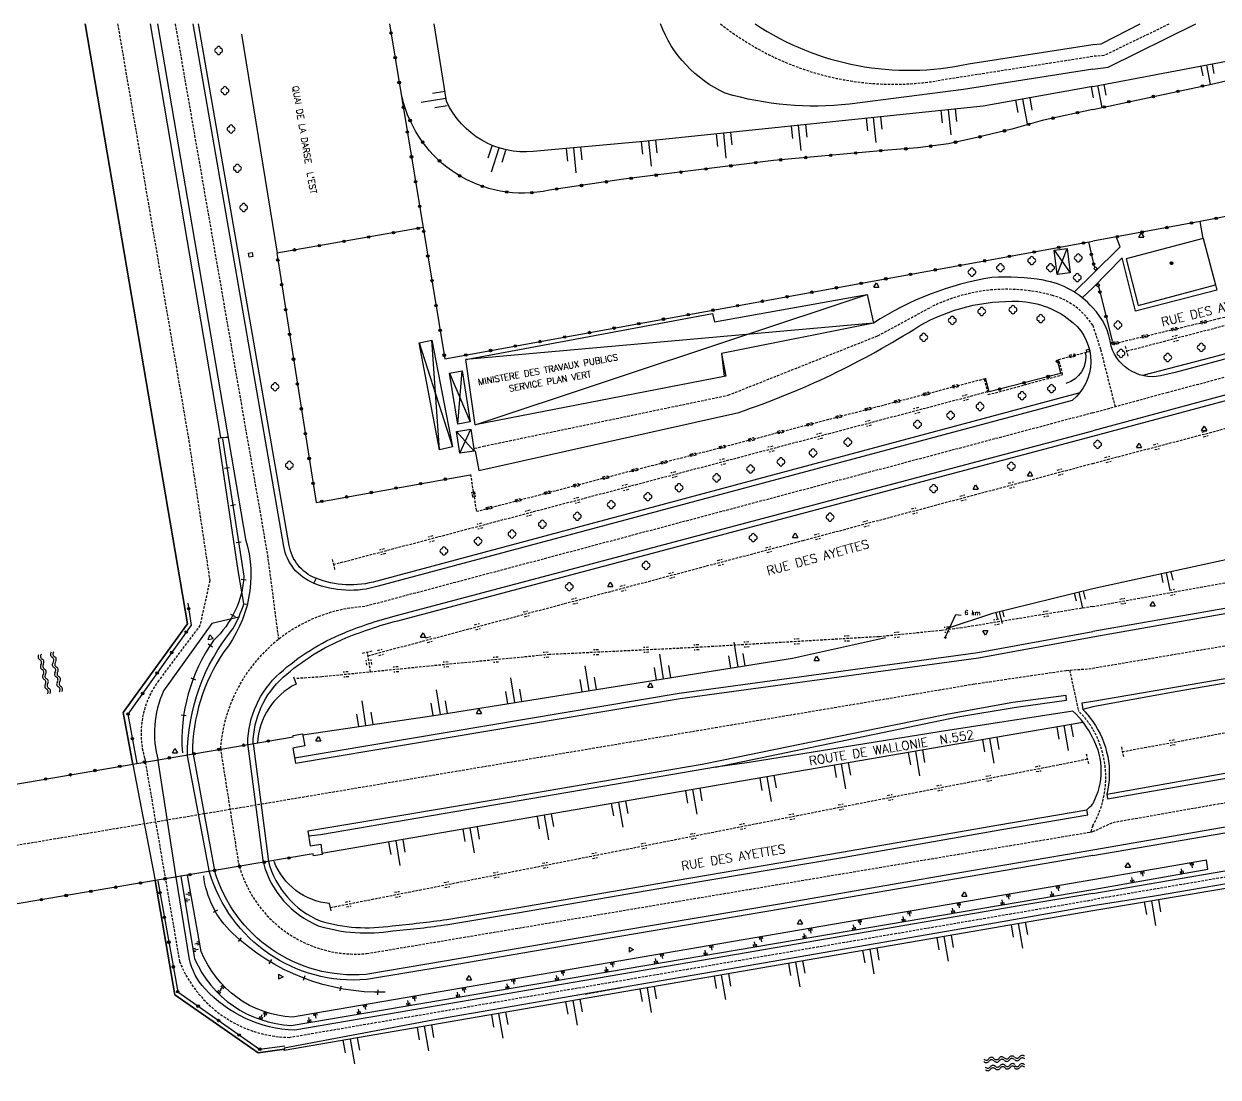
# Model space of a CAD drawing. Header units: millimetres. Extents: x 115000 to 116000, y 129000 to 130000.
# Drawn here: x 115287.2 to 115525, y 129790.4 to 130000 of the extents above; entities that cross this region are included whole.
import ezdxf
from ezdxf.enums import TextEntityAlignment as Align

# ---------------------------------------------------------------- set-up
doc = ezdxf.new("R2010")
doc.units = ezdxf.units.MM
doc.linetypes.add('DASHED', pattern=[0.75, 0.5, -0.25])
doc.layers.get('0').update_dxf_attribs({"linetype": 'CONTINUOUS'})
for name, color, linetype in [('28', 7, 'CONTINUOUS'), ('BF04', 7, 'CONTINUOUS'), ('W0001', 6, 'DASHED'), ('W0008', 7, 'CONTINUOUS'), ('W0100', 7, 'CONTINUOUS'), ('W0112', 1, 'DASHED'), ('W0211', 2, 'CONTINUOUS'), ('W0220', 5, 'DASHED'), ('W0300', 7, 'CONTINUOUS'), ('W0310', 3, 'CONTINUOUS'), ('W0322', 7, 'CONTINUOUS'), ('W0420', 7, 'CONTINUOUS'), ('W0471', 7, 'CONTINUOUS'), ('W0515', 5, 'CONTINUOUS'), ('W0851', 7, 'CONTINUOUS'), ('W0984', 7, 'CONTINUOUS'), ('W0989', 7, 'CONTINUOUS'), ('W0991', 7, 'CONTINUOUS')]:
    doc.layers.add(name, color=color, linetype=linetype)
doc.styles.get("Standard").update_dxf_attribs({"font": 'romans.shx', "width": 0.85})

# ---------------------------------------------------------------- blocks, each defined once
blk = doc.blocks.new('TP15B')
at = {"color": 0}
for p, q in [((0, 5), (0, 0)), ((-1.44, 2.5), (-1.44, 0)), ((1.44, 2.5), (1.44, 0))]:
    blk.add_line(p, q, dxfattribs=at)
blk = doc.blocks.new('TP15')
at = {"color": 0}
for p, q in [((0, 1), (0, 0)), ((-0.289, 0.5), (-0.289, 0)), ((0.289, 0.5), (0.289, 0))]:
    blk.add_line(p, q, dxfattribs=at)
blk = doc.blocks.new('TP09')
at = {"color": 2}
blk.add_line((0, -1), (0, 1), dxfattribs=at)
blk = doc.blocks.new('TP06')
at = {"layer": 'W0220', "color": 0}
for p, q in [((-0.5, 0.5), (0.5, 0.5)), ((-0.5, -0.5), (0.5, -0.5))]:
    blk.add_line(p, q, dxfattribs=at)
blk = doc.blocks.new('OH01')
at = {"layer": 'W0322', "color": 0}
for radius in [0.25, 0.15]:
    blk.add_circle((0, 0), radius, dxfattribs=at)
blk = doc.blocks.new('TP10')
at = {"layer": 'W0300', "color": 0}
for centre, start, end in [((-0.4, 0), 90, 270), ((0, 0.4), 0, 180), ((0.4, 0), 270, 90), ((0, -0.4), 180, 360)]:
    blk.add_arc(centre, 0.4, start, end, dxfattribs=at)
blk = doc.blocks.new('BI04')
at = {"layer": 'W0471', "color": 0}
for p, q in [((-1, -0.58), (0, 1.15)), ((0, 1.15), (1, -0.58)), ((-1, -0.58), (1, -0.58))]:
    blk.add_line(p, q, dxfattribs=at)
blk = doc.blocks.new('OH02')
at = {"layer": 'W0112', "color": 0}
for p, q in [((-0.5, 0.25), (0.5, 0.25)), ((-0.5, -0.25), (-0.5, 0.25)), ((0.5, 0.25), (0.5, -0.25)), ((0.5, -0.25), (-0.5, -0.25))]:
    blk.add_line(p, q, dxfattribs=at)
blk = doc.blocks.new('BB03')
at = {"layer": 'BF04', "color": 0}
for p, q in [((-0.5, -0.5), (-0.5, 0.5)), ((-0.5, 0.5), (0.5, 0.5)), ((0.5, 0.5), (0.5, -0.5)), ((0.5, -0.5), (-0.5, -0.5))]:
    blk.add_line(p, q, dxfattribs=at)
blk = doc.blocks.new('BB01')
at = {"layer": 'W0991', "color": 0}
for p, q in [((-0.5, 0.04), (-0.04, 0.5)), ((-0.48, -0.13), (0.13, 0.48)), ((-0.43, -0.25), (0.25, 0.43)), ((-0.36, -0.35), (0.35, 0.36)), ((-0.26, -0.43), (0.43, 0.26)), ((-0.13, -0.48), (0.48, 0.13)), ((0.03, -0.5), (0.5, -0.03)), ((0.31, -0.39), (0.39, -0.31))]:
    blk.add_line(p, q, dxfattribs=at)
blk.add_circle((0, 0), 0.5, dxfattribs=at)
blk = doc.blocks.new('BI01')
at = {"layer": 'W0420', "color": 0}
for p, q in [((-0.75, 0.75), (0.75, 0.75)), ((-0.75, -0.75), (-0.75, 0.75)), ((0.75, 0.75), (0.75, -0.75)), ((0.75, -0.75), (-0.75, -0.75))]:
    blk.add_line(p, q, dxfattribs=at)
blk = doc.blocks.new('TP12')
at = {"layer": 'W0515', "color": 0}
for centre, start, end in [((-0.5, 0.625), 216.8699, 323.1301), ((0.5, -0.125), 36.8699, 143.1301), ((0.5, -0.625), 36.8699, 143.1301), ((-0.5, 0.125), 216.8699, 323.1301)]:
    blk.add_arc(centre, 0.625, start, end, dxfattribs=at)
blk = doc.blocks.new('BI07')
at = {"layer": 'W0851', "color": 0}
blk.add_circle((0, 0), 0.25, dxfattribs=at)
blk = doc.blocks.new('OH03')
at = {"layer": '28', "color": 0}
blk.add_line((0, -0.5), (0, 0.5), dxfattribs=at)

msp = doc.modelspace()

# ---------------------------------------------------------------- linework, layer by layer
at = {"layer": 'W0001'}
for points in [[(115305.84, 130000), (115320.01, 129917.05), (115324.19, 129889.19), (115322.23, 129880.3), (115314.01, 129869.32, 0.236959), (115311.22, 129853.82), (115318.16, 129813.42, 0.302566), (115339.97, 129798.31), (115500, 129825.7)], [(115500, 129993.5), (115468.95, 129988.65, -0.209299), (115425.9, 130000)], [(115500, 129922.6), (115514.83, 129926.65), (115577.26, 129943.42), (115594.73, 129947.97, -0.007146), (115609.38, 129951.57, -0.007146)], [(115376.97, 129915.54), (115378.69, 129915.96), (115427.42, 129926.11), (115457.22, 129937.94), (115467.88, 129943.69, -0.184099), (115491.99, 129945.96, -0.185248), (115500, 129940.04, -0.185248)], [(116000, 129929.12), (115948.87, 129918.9), (115925.99, 129914.64), (115914, 129912.04), (115839.63, 129897.2), (115707.69, 129875.51, -0.090124), (115653.98, 129876.42), (115605.22, 129881.63, 0.042951), (115569.1, 129883.1), (115561.33, 129882.4), (115548.46, 129879.9), (115500, 129871.73)], [(115500, 129922.6), (115355.03, 129884.04, 0.374449), (115326.3, 129855.86), (115329.89, 129833.01, 0.368417), (115355.42, 129814.98), (115499.58, 129839.18), (115500, 129839.25)], [(115495.39, 129871.39), (115497.16, 129863.26, -0.065666), (115500, 129859.71, -0.065666)], [(115500, 129859.71, -0.270108), (115500, 129840.43, -1.632597)]]:
    msp.add_lwpolyline(points, format="xyb", dxfattribs=at)
for points in [[(115317.3, 130000), (115335.68, 129894.27), (115337.86, 129877.51)], [(115515.17, 129999.95), (115502.26, 129993.7), (115500.12, 129993.54)], [(115500, 129940.04), (115501.57, 129935.2), (115504.45, 129923.81)], [(116000, 129910.95), (115954.3, 129903.13), (115891.81, 129892.34), (115873.66, 129889.1), (115790.04, 129874.95), (115711.08, 129861.16), (115632.01, 129848.03), (115550.98, 129834.4), (115500, 129825.7)], [(115500, 129839.25), (115504.04, 129841.1), (115553.96, 129849.87), (115565.78, 129850.47), (115653.53, 129865.12), (115707.69, 129875.51)], [(115014.91, 129790.4), (115016.26, 129790.56), (115031.53, 129793.26), (115041.94, 129793.67), (115093.95, 129802.46), (115111.25, 129806.98), (115171.88, 129817.18), (115249.37, 129830.45), (115342.67, 129846.14), (115424.87, 129859.97), (115476.44, 129868.65), (115494.73, 129871.34), (115500, 129871.73)], [(115500, 129840.43), (115499.58, 129839.18)]]:
    msp.add_lwpolyline(points, dxfattribs=at)
at = {"layer": 'W0008'}
for points in [[(115308.89, 129852.63), (115306.95, 129862.98), (115319.73, 129880.64), (115299.36, 130000)], [(115312.31, 130000), (115326.34, 129917.71)], [(115500, 129990.98), (115503.05, 129991.37), (115520.56, 130000)], [(115500, 129995.87), (115501.66, 129996.06), (115509.44, 130000)], [(115510, 129930.08), (115523.79, 129933.69), (115561.99, 129943.99), (115578.91, 129948.54)], [(115327.83, 129917.77), (115325.85, 129917.5), (115329.78, 129891.2), (115330.87, 129884.63)], [(115326.34, 129917.71), (115327.83, 129917.77)], [(115344.93, 129888.69), (115345.38, 129889.63)], [(115341.08, 129853.94), (115417.66, 129866.82), (115477.1, 129874.89), (115500, 129879.09)], [(115341.25, 129852.89), (115417.83, 129865.76), (115477.27, 129873.83), (115500, 129878)], [(115741.28, 129875.43), (115712.34, 129870.73), (115690.92, 129867.56), (115623.17, 129856.59), (115553.89, 129844.92), (115500, 129835.57)], [(115500, 129834.51), (115559.19, 129844.66), (115588.36, 129849.63), (115632.48, 129857.03), (115701.41, 129867.99), (115742.22, 129874.37)], [(115500, 129826.92), (115541.76, 129834.08), (115583.87, 129841.03), (115615.28, 129846.44), (115690.81, 129859.03), (115748.45, 129868.71)], [(115750.28, 129866.72), (115726.98, 129862.6), (115656.04, 129850.71), (115582.76, 129838.46), (115512.29, 129826.44), (115500, 129824.49)], [(115500, 129864.12), (115498.06, 129863.58)], [(115340.78, 129858.12), (115340.8, 129858.39), (115342.68, 129858.69), (115343.08, 129856.3), (115340.74, 129855.89), (115341.25, 129852.89)], [(115320.89, 129854.65), (115325.15, 129831.51)], [(115334.85, 129833.04), (115331.75, 129856.77)], [(115332.82, 129856.76), (115335.85, 129833.31)], [(115308.89, 129852.63), (115313.28, 129829.51)], [(115317.52, 129830.22), (115313.91, 129853.38)], [(115324.15, 129831.21), (115319.72, 129854.37)], [(115424.86, 129852.06), (115402.87, 129848.28), (115346.26, 129838.62), (115343.85, 129838.34)], [(115499.01, 129842.59), (115498.8, 129843.61)], [(115313.28, 129829.51), (115317.24, 129806.79), (115333.82, 129795.22), (115339.05, 129795.98)], [(115500, 129824.49), (115480.87, 129821.08), (115424.1, 129811.28), (115368.59, 129801.75), (115339.03, 129796.19), (115339.05, 129795.98)]]:
    msp.add_lwpolyline(points, dxfattribs=at)
for points in [[(115313.75, 130000), (115331.32, 129897.43, -0.247021), (115327, 129875.05, 0.14978), (115320.73, 129854.72, 2.534563)], [(115495.92, 129925.07), (115357.74, 129888.1, -0.170451), (115344.87, 129888.68, -0.259326), (115338.93, 129896.02), (115320.85, 130000)], [(115497.4, 129926.57), (115357.44, 129889.13, -0.170683), (115345.27, 129889.68, -0.259309), (115339.99, 129896.2), (115321.94, 130000)], [(115500, 129990.98), (115474.24, 129986.93), (115451.56, 129984.01, -0.097442), (115426.83, 129986.19, -0.19678), (115413.92, 130000)], [(115432.77, 130000, 0.202097), (115475.27, 129992.04), (115500, 129995.87)], [(115568.39, 130000), (115568.56, 129999.2), (115570.69, 129999.13, -0.367793), (115578.63, 129991.91), (115581.18, 129976.47), (115584.01, 129960.41, -0.283109), (115576.15, 129946.63), (115551.97, 129940.19), (115516.41, 129930.6), (115514.36, 129930.15, -0.412239), (115503.66, 129935.89, 0.1655), (115500, 129943.51, 2.382573)], [(115500, 129943.51, 0.170777), (115490.2, 129948.97, 0.058507), (115479.92, 129949.52, 0.106216), (115456.36, 129940.43), (115426.1, 129934.42), (115426.92, 129929.88), (115377, 129920.22)], [(115609.91, 129945.19, 0.042164), (115585.82, 129942.04), (115581.04, 129940.81), (115532.45, 129927.76), (115500, 129919.04)], [(115377, 129915.04), (115377.73, 129911.14), (115429.5, 129922.68, 0.060784), (115465.4, 129939.87, -0.138755), (115485.2, 129944.79, -0.172029), (115496.12, 129940.52, -0.464705), (115495.92, 129925.07, 0.07633)], [(115500, 129917.93), (115550, 129931.36), (115575.39, 129938.34), (115585.74, 129941.04, -0.031955), (115610.01, 129944.03, -0.031955)], [(115331.75, 129856.77, -0.210327), (115338.12, 129870.79, -0.085262), (115350.87, 129878.78, -0.036936), (115362.1, 129882.44), (115500, 129919.04)], [(115332.82, 129856.76, -0.210327), (115338.83, 129869.99, -0.085262), (115351.27, 129877.79, -0.036966), (115362.37, 129881.41), (115500, 129917.93)], [(115731.02, 129885.2), (115704.55, 129881.68), (115696.78, 129880.97), (115687.13, 129880.74), (115677.6, 129880.74), (115659.14, 129881.94), (115602.91, 129887.94), (115592.57, 129888.78, 0.061183), (115544.21, 129886.78), (115500, 129879.09)], [(115500, 129878), (115536.47, 129884.46), (115549.18, 129886.34), (115560.82, 129887.55, -0.052975), (115621.29, 129884.85, 0.002597), (115659.27, 129880.96, 0.021593), (115688.69, 129879.66, 0.037597), (115709.15, 129881.19), (115721.86, 129882.84), (115731.98, 129884.25)], [(115319.72, 129854.37, -0.173137), (115328.78, 129879.58, 0.056211), (115330.95, 129884.59), (115331.66, 129884.52)], [(115329.95, 129881.95), (115324.6, 129880.7), (115314.99, 129867.26, 0.175807), (115313.91, 129853.38, 2.801265)], [(115500, 129861.15, -0.217047), (115502.82, 129846.69), (115502.93, 129845.75), (115545.29, 129853.15), (115552.93, 129854.59, 0.983889), (115549.63, 129873.75), (115540.69, 129872.11), (115500, 129865.17)], [(115502.82, 129846.69), (115548.71, 129854.84), (115553.13, 129855.68, 0.847753), (115550.66, 129872.95), (115516.42, 129867.08), (115500, 129864.12)], [(115500, 129857.88, 0.095526), (115496.05, 129863.26), (115469.39, 129859.09), (115431.6, 129853.01), (115424.86, 129852.06), (115458.13, 129858.96), (115473.12, 129862.13), (115484.75, 129864.04), (115494.77, 129865.44), (115494.7, 129866.32), (115484.09, 129864.92), (115471.28, 129862.64), (115460.16, 129860.36), (115426.15, 129853.43), (115422.25, 129852.62), (115409.75, 129850.51), (115384.23, 129846.08), (115360.06, 129842.07), (115343.69, 129839.32), (115344.15, 129836.44), (115346.27, 129836.75), (115346.58, 129834.68), (115344.85, 129834.41), (115344.76, 129834.81), (115344.75, 129834.81)], [(115500, 129865.17), (115497.83, 129864.81), (115498.06, 129863.58, -0.038606), (115500, 129861.15, -0.038606)], [(115500, 129857.88, -0.250717), (115500, 129844.79, 1.993129)], [(115335.85, 129833.31, 0.231909), (115346.16, 129821.5, 0.114689), (115360.52, 129820.53, 0.0139), (115371.42, 129821.79), (115385.3, 129824.12), (115417.28, 129829.6), (115449.98, 129835.14), (115481.33, 129840.64), (115498.8, 129843.61, 0.054123), (115500, 129844.79, 0.054123)], [(115334.85, 129833.04, 0.232652), (115345.8, 129820.53, 0.114795), (115360.65, 129819.5, 0.013867), (115371.58, 129820.77), (115385.47, 129823.09), (115417.45, 129828.58), (115450.16, 129834.12), (115481.51, 129839.61), (115499.01, 129842.59)], [(115500, 129834.51), (115470.57, 129829.48), (115438.2, 129823.88), (115405.84, 129818.39), (115371.47, 129812.51), (115355.37, 129809.82, -0.356984), (115324.15, 129831.21)], [(115500, 129835.57), (115470.39, 129830.5), (115438.03, 129824.91), (115405.66, 129819.42), (115371.3, 129813.53), (115355.24, 129810.85, -0.35658), (115325.15, 129831.51)], [(115500, 129826.92), (115486.48, 129824.69), (115430.97, 129815.15), (115367.17, 129804.19), (115341.09, 129799.74, -0.200402), (115323.18, 129808.03, -0.130788), (115320.17, 129813.8), (115317.52, 129830.22)]]:
    msp.add_lwpolyline(points, format="xyb", dxfattribs=at)
at = {"layer": 'W0100'}
for points in [[(115522.01, 129957.27), (115506.63, 129953.22)], [(115522.01, 129957.27), (115524.43, 129948.07)], [(115492.3, 129954.99), (115494.92, 129955.28), (115495.49, 129950.47), (115492.89, 129950.16), (115492.3, 129954.99), (115495.49, 129950.47)], [(115492.89, 129950.16), (115494.92, 129955.28)], [(115506.63, 129953.22), (115509.06, 129943.98)], [(115509.06, 129943.98), (115524.43, 129948.07)], [(115377, 129920.22), (115375.19, 129933.22), (115424.32, 129942.38), (115424.71, 129940.68), (115455.11, 129946.17), (115456.36, 129940.43), (115426.1, 129934.42), (115426.6, 129929.81), (115377, 129920.22), (115455.11, 129946.17)], [(115456.36, 129940.43), (115375.19, 129933.22)], [(115365.89, 129936.55), (115368.41, 129937.03), (115372.49, 129915.81), (115369.91, 129915.21), (115365.89, 129936.55), (115372.49, 129915.81)], [(115369.91, 129915.21), (115368.41, 129937.03)], [(115371.95, 129930.48), (115374.44, 129930.95), (115376.01, 129920.78), (115373.55, 129920.37), (115371.95, 129930.48), (115376.01, 129920.78)], [(115373.55, 129920.37), (115374.44, 129930.95)], [(115373.31, 129918.88), (115376.18, 129919.32), (115376.83, 129914.97), (115373.99, 129914.56), (115373.31, 129918.88), (115376.83, 129914.97)], [(115373.99, 129914.56), (115376.18, 129919.32)]]:
    msp.add_lwpolyline(points, dxfattribs=at)
for points in [[(115340.85, 129870.05), (115341.38, 129868.63, 0.268801), (115333.67, 129856.85, 1.918876)], [(115348.35, 129823.47), (115348.05, 129824.94, -0.285847), (115337, 129833.34, -2.100663)]]:
    msp.add_lwpolyline(points, format="xyb", dxfattribs=at)
at = {"layer": 'W0112'}
for points in [[(115504.31, 129936.4), (115525.08, 129941.36), (115542.56, 129945.7), (115545.37, 129946.37)], [(115478.39, 129929.31), (115479.19, 129926.22), (115494.01, 129930.2), (115493.25, 129933.2)], [(115493.22, 129933.23), (115498.76, 129934.68)], [(115376.08, 129910.35), (115377.27, 129903), (115478.48, 129929.41)], [(115398.94, 129806.94), (115406.09, 129808.21)]]:
    msp.add_lwpolyline(points, dxfattribs=at)
at = {"layer": 'W0211'}
for points in [[(115500, 129987.53), (115478.21, 129983.65), (115410.58, 129976.58), (115388.61, 129974.58, -0.317826), (115371.31, 129984.59), (115368.86, 130000)], [(115500, 129987.53), (115530.51, 129993.28), (115563.46, 129999.55, -0.206074), (115568.51, 129998.43, -0.810147)], [(115500, 129829.66), (115340.64, 129802.36, -0.294756), (115322.48, 129815.43), (115319.75, 129830.59), (115318.4, 129830.36), (115321.17, 129813.96, 0.286391), (115340.42, 129800.69), (115500, 129827.75)]]:
    msp.add_lwpolyline(points, format="xyb", dxfattribs=at)
for points in [[(115718.57, 129894.13), (115661.69, 129895.55), (115596.39, 129899.42), (115578.89, 129900.29), (115576.31, 129900.4), (115567.97, 129899.94), (115535.79, 129895.35), (115532.86, 129894.72), (115500, 129887.57)], [(115500, 129887.57), (115480.05, 129882.66), (115470.8, 129879.64)], [(115342.68, 129858.51), (115368.77, 129862.36), (115440.25, 129873.75), (115458.71, 129877.87)], [(115498.03, 129860.99), (115419.67, 129847.51), (115366.54, 129838.32), (115346.49, 129834.9)], [(115500, 129827.75), (115522.89, 129831.78), (115522.68, 129833.56), (115500, 129829.66)]]:
    msp.add_lwpolyline(points, dxfattribs=at)
at = {"layer": 'W0220'}
for points in [[(115570.42, 129951.44), (115506.78, 129934.85)], [(115500, 129912.54), (115539.7, 129922.97), (115549.94, 129919), (115562.48, 129923.17), (115572.31, 129926.31), (115576.01, 129932.92)], [(115479.01, 129926.75), (115348.93, 129892.39)], [(115355.68, 129874.27), (115442.35, 129897.22), (115500, 129912.54)], [(115500, 129884.06), (115533.02, 129889.98), (115541.48, 129891.33), (115548.59, 129892.27), (115556.01, 129893.32), (115564.37, 129893.73), (115571.76, 129894.26), (115575.31, 129894.37)], [(115500, 129884.06), (115474, 129879.82), (115469.91, 129879.29), (115457.47, 129878.04), (115421.37, 129875.91), (115391.85, 129874.49), (115367.84, 129872.18), (115346.5, 129870.05), (115341.34, 129869.7)], [(115356.22, 129871.02), (115355.57, 129874.94)], [(115553.53, 129863.87), (115505.98, 129855.12)], [(115348.25, 129824.16), (115452.93, 129844.77), (115493.34, 129852.59), (115498.96, 129853.72)]]:
    msp.add_lwpolyline(points, dxfattribs=at)
at = {"layer": 'W0310'}
msp.add_lwpolyline([(115337.68, 129954.35), (115330.6, 129997.94)], dxfattribs=at)
msp.add_lwpolyline([(115498.57, 129934.6, -0.379631), (115494.67, 129928.43, -1.763242)], format="xyb", dxfattribs=at)
at = {"layer": 'W0322'}
for points in [[(115359.98, 130000), (115370.99, 129933.35), (115500, 129956.74)], [(115574.4, 129973.7), (115574.53, 129969.81), (115544.35, 129965.12), (115521.42, 129960.7), (115500, 129956.74)], [(115366.68, 129959.48), (115337.51, 129954.4), (115345.36, 129904.78), (115376.03, 129910.28)], [(115499.13, 129956.61), (115500, 129952.87)], [(115500, 129952.87), (115500.36, 129951.49)], [(115501.16, 129947.73), (115503.84, 129936.93)], [(115492.89, 129933.15), (115493.57, 129930.45), (115479.36, 129926.77), (115478.68, 129929.52)], [(115319.81, 129884.75), (115320.48, 129880.35), (115307.86, 129862.6), (115309.68, 129852.86)], [(115247.71, 129842.27), (115340.78, 129858.13)], [(115344.76, 129834.81), (115251.21, 129819.07)], [(115313.84, 129829.48), (115317.82, 129807.35), (115334.06, 129795.96), (115339.11, 129796.61)]]:
    msp.add_lwpolyline(points, dxfattribs=at)
for points in [[(115500, 129982.98), (115523.67, 129988.02), (115568.51, 129998.43, -0.46301), (115578.82, 129987.46, -0.64283)], [(115500, 129982.98), (115489.9, 129980.76), (115483.87, 129979.06), (115476.92, 129977.36), (115471.25, 129976.16), (115465.16, 129975.31), (115459.2, 129974.89), (115436.45, 129972.81), (115406.57, 129969.08), (115391.82, 129966.92, -0.413003), (115362.48, 129985.5)], [(115326.73, 129917.45), (115330.99, 129890.1, -0.191333), (115324.95, 129877.32, 0.174025), (115318.72, 129854.94, 3.067329)], [(115359.13, 129807.28, -0.197518), (115328.7, 129819.05, -0.175632), (115322.97, 129830.49, 2.831687)]]:
    msp.add_lwpolyline(points, format="xyb", dxfattribs=at)
at = {"layer": 'W0515'}
for points in [[(115299.36, 130000), (115319.73, 129880.64), (115306.95, 129862.98), (115308.89, 129852.63)], [(115751.68, 129865.74), (115708.18, 129858.39), (115575.06, 129836.1), (115500, 129823.52)], [(115339.05, 129795.98), (115333.82, 129795.22), (115317.24, 129806.79), (115313.28, 129829.51)], [(115500, 129823.52), (115339.03, 129795.69), (115339.05, 129795.98)]]:
    msp.add_lwpolyline(points, dxfattribs=at)
at = {"layer": 'W0851'}
msp.add_lwpolyline([(115470.63, 129877.87), (115472.76, 129882.48), (115473.83, 129882.31)], dxfattribs=at)
at = {"layer": 'W0989'}
for points in [[(115522.01, 129957.27), (115521.42, 129960.7)], [(115500, 129950.24), (115505.44, 129955.64), (115504.76, 129957.47)], [(115524.43, 129948.07), (115524.68, 129947.01), (115508.49, 129942.82), (115505.83, 129953.44), (115500, 129947.45)], [(115496.31, 129946.64), (115500, 129950.24)], [(115497.9, 129945.51), (115500, 129947.45)]]:
    msp.add_lwpolyline(points, dxfattribs=at)

# ---------------------------------------------------------------- block references
at = {"layer": 'W0112', "xscale": 0.5, "yscale": 0.5, "zscale": 0.5}
for p, rotation in [((115500.56, 129951.33), 313.758211318055), ((115501.04, 129948.01), 41.95612897110261), ((115503.98, 129936.5), 284.0508705474874), ((115499.04, 129934.95), 282.7734093461779)]:
    msp.add_blockref('BB03', p, dxfattribs=dict(at, rotation=rotation))
at = {"layer": 'W0112'}
for name, p, rotation in [('OH02', (115522.07, 129940.64), 13.43177084423157), ('OH02', (115510.4, 129937.85), 13.43177084423157), ('OH02', (115516.23, 129939.25), 13.43177084423157), ('OH02', (115504.56, 129936.46), 13.43177084423157), ('TP09', (115506.79, 129934.86), 14.79592134054626), ('OH02', (115495.92, 129933.94), 14.61429575247681), ('OH02', (115466.87, 129926.38), 14.62570501209082), ('OH02', (115472.67, 129927.9), 14.62570501209082), ('OH02', (115455.26, 129923.35), 14.62570501209082), ('OH02', (115461.06, 129924.87), 14.62570501209082), ('OH02', (115449.45, 129921.84), 14.62570501209082), ('OH02', (115437.84, 129918.81), 14.62570501209082), ('OH02', (115443.65, 129920.32), 14.62570501209082), ('OH02', (115432.04, 129917.29), 14.62570501209082), ('OH02', (115420.42, 129914.26), 14.62570501209082), ('OH02', (115426.23, 129915.78), 14.62570501209082), ('OH02', (115414.62, 129912.75), 14.62570501209082), ('OH02', (115403.01, 129909.72), 14.62570501209082), ('OH02', (115408.81, 129911.23), 14.62570501209082), ('OH02', (115391.4, 129906.69), 14.62570501209082), ('OH02', (115397.2, 129908.2), 14.62570501209082), ('OH02', (115376.72, 129906.36), 279.2227157148768), ('OH02', (115385.59, 129905.17), 14.62570501209082), ('OH02', (115379.79, 129903.66), 14.62570501209082), ('TP09', (115348.87, 129892.42), 14.28785280777048), ('TP09', (115355.55, 129875.01), 281.9357491323653), ('TP09', (115498.98, 129853.72), 13.47884908644155), ('TP09', (115505.98, 129855.12), 10.42660386698272)]:
    msp.add_blockref(name, p, dxfattribs=dict(at, rotation=rotation))
at = {"layer": 'W0211'}
for name, p, xscale, yscale, zscale, rotation in [('TP15', (115522.73, 129991.81), 3.909118362251738, 3.909118362251738, 3.909118362251738, 190.6819126710547), ('TP15', (115501.03, 129987.72), 4.420445443729644, 4.420445443729644, 4.420445443729644, 190.6819126710619), ('TP15B', (115514.66, 129890.76), 0.7, 0.7, 0.7, 192.2858777776812), ('TP15', (115497.28, 129886.9), 3.244944522726124, 3.244944522726124, 3.244944522726124, 193.8176913821463), ('TP15', (115481.44, 129883), 2.364253646725407, 2.364253646725407, 2.364253646725407, 193.8176913821655)]:
    msp.add_blockref(name, p, dxfattribs=dict(at, xscale=xscale, yscale=yscale, zscale=zscale, rotation=rotation))
for name, p, rotation in [('TP15B', (115371.21, 129985.19), 99.02131527835985), ('TP15B', (115471.27, 129982.92), 185.9666733558646), ('TP15B', (115486.11, 129985.05), 190.0965283849203), ('TP15B', (115456.36, 129981.36), 185.9666733558646), ('TP15B', (115426.52, 129978.24), 185.9666733558646), ('TP15B', (115441.44, 129979.8), 185.9666733558646), ('TP15B', (115411.6, 129976.68), 185.9666733558646), ('TP15B', (115381.78, 129975.32), 162.3296607577879), ('TP15B', (115396.66, 129975.31), 185.2010471627435), ('TP15B', (115429.3, 129872.01), 9.057464188015818), ('TP15B', (115414.49, 129869.65), 9.057464188015818), ('TP15B', (115399.68, 129867.28), 9.057464188015818), ('TP15B', (115384.86, 129864.92), 9.057464188015818), ('TP15B', (115370.05, 129862.56), 9.057464188015818), ('TP15B', (115355.21, 129860.36), 8.392685519372206), ('TP15B', (115494.31, 129860.35), 189.7628542387604), ('TP15B', (115479.53, 129857.81), 189.7628542387604), ('TP15B', (115464.75, 129855.26), 189.7628542387604), ('TP15B', (115449.97, 129852.72), 189.7628542387604), ('TP15B', (115435.18, 129850.18), 189.7628542387604), ('TP15B', (115420.4, 129847.63), 189.7628542387604), ('TP15B', (115405.62, 129845.08), 189.8088487673337), ('TP15B', (115390.84, 129842.52), 189.8088487673337), ('TP15B', (115376.06, 129839.97), 189.8088487673337), ('TP15B', (115361.28, 129837.42), 189.6765233809192), ('TP15', (115509.86, 129831.35), 189.7580559636141), ('TP15', (115517.76, 129830.88), 10.00561121048651), ('TP15', (115519.71, 129833.05), 189.7580559636141), ('TP15', (115493.05, 129828.47), 189.7214609408661), ('TP15', (115507.91, 129829.14), 10.00561121048651), ('TP15', (115320.4, 129826.96), 100.1953537645149), ('TP15', (115483.19, 129826.78), 189.7214609408661), ('TP15', (115491.92, 129826.38), 9.623127744659655), ('TP15', (115319.22, 129825.49), 279.5680229473354), ('TP15', (115472.21, 129823.03), 9.623127744659655), ('TP15', (115473.33, 129825.09), 189.7214609408661), ('TP15', (115482.06, 129824.7), 9.623127744659655), ('TP15', (115453.62, 129821.71), 189.7214609408661), ('TP15', (115462.35, 129821.36), 9.623127744659655), ('TP15', (115463.48, 129823.4), 189.7214609408661), ('TP15', (115442.63, 129818.02), 9.623127744659655), ('TP15', (115443.76, 129820.02), 189.7214609408661), ('TP15', (115452.49, 129819.69), 9.623127744659655), ('TP15', (115322.17, 129817.12), 100.1953537645149), ('TP15', (115424.05, 129816.65), 189.7214609408661), ('TP15', (115432.77, 129816.35), 9.623127744659655), ('TP15', (115433.91, 129818.34), 189.7214609408661), ('TP15', (115320.89, 129815.63), 279.5680229473354), ('TP15', (115414.2, 129814.96), 189.7214609408661), ('TP15', (115422.91, 129814.67), 9.623127744659655), ('TP15', (115403.19, 129811.33), 9.623127744659655), ('TP15', (115404.34, 129813.27), 189.7214609408661), ('TP15', (115413.05, 129813), 9.623127744659655), ('TP15', (115384.63, 129809.89), 189.7214609408661), ('TP15', (115393.33, 129809.66), 9.623127744659655), ('TP15', (115394.48, 129811.58), 189.7214609408661), ('TP15', (115325.81, 129807.13), 315.0173463363726), ('TP15', (115326.94, 129808.52), 134.4102299954747), ('TP15', (115373.61, 129806.32), 9.623127744659655), ('TP15', (115374.77, 129808.2), 189.7214609408661), ('TP15', (115383.47, 129807.99), 9.623127744659655), ('TP15', (115355.06, 129804.83), 189.7214609408661), ('TP15', (115363.75, 129804.64), 9.623127744659655), ('TP15', (115364.91, 129806.52), 189.7214609408661), ('TP15', (115334.22, 129801.87), 340.9574039893702), ('TP15', (115335.37, 129803.32), 162.187057800488), ('TP15', (115344.03, 129801.3), 9.623127744659655), ('TP15', (115345.2, 129803.14), 189.7214609408661), ('TP15', (115353.89, 129802.97), 9.623127744659655)]:
    msp.add_blockref(name, p, dxfattribs=dict(at, rotation=rotation))
at = {"layer": 'W0220'}
for p, rotation in [((115516.45, 129937.37), 194.6114391643953), ((115474.62, 129925.59), 194.7991274586188), ((115464.95, 129923.04), 194.7991274586188), ((115455.28, 129920.48), 194.7991274586188), ((115522.37, 129918.42), 14.70786582908784), ((115445.62, 129917.93), 194.7991274586188), ((115512.7, 129915.88), 14.70786582908784), ((115435.95, 129915.38), 194.7991274586188), ((115426.28, 129912.82), 194.7991274586188), ((115503.03, 129913.34), 14.70786582908784), ((115416.61, 129910.27), 194.7991274586188), ((115493.5, 129910.82), 14.88176599048384), ((115406.94, 129907.71), 194.7991274586188), ((115483.84, 129908.25), 14.88176599048384), ((115397.28, 129905.16), 194.7991274586188), ((115474.17, 129905.68), 14.88176599048384), ((115387.61, 129902.6), 194.7991274586188), ((115464.51, 129903.11), 14.88176599048384), ((115377.94, 129900.05), 194.7991274586188), ((115454.85, 129900.54), 14.88176599048384), ((115368.27, 129897.49), 194.7991274586188), ((115445.18, 129897.98), 14.88176599048384), ((115358.6, 129894.94), 194.7991274586188), ((115435.52, 129895.41), 14.832424047532), ((115425.85, 129892.85), 14.832424047532), ((115416.18, 129890.29), 14.832424047532), ((115406.51, 129887.73), 14.832424047532), ((115396.85, 129885.17), 14.832424047532), ((115506.01, 129885.14), 10.15207084820192), ((115515.86, 129886.9), 10.15207084820192), ((115387.18, 129882.61), 14.832424047532), ((115480.83, 129880.93), 189.2751564700963), ((115490.7, 129882.55), 189.2751564700963), ((115377.51, 129880.05), 14.832424047532), ((115461, 129878.4), 185.7032717005965), ((115470.95, 129879.42), 187.4219249815116), ((115367.85, 129877.49), 14.832424047532), ((115421.08, 129875.9), 182.7555550768621), ((115431.06, 129876.48), 183.3786526674337), ((115441.05, 129877.07), 183.3786526674337), ((115451.03, 129877.66), 183.3786526674337), ((115358.18, 129874.93), 14.832424047532), ((115381.16, 129873.46), 185.4933593921996), ((115391.12, 129874.42), 185.4933593921996), ((115401.1, 129874.94), 182.7555550768621), ((115411.09, 129875.42), 182.7555550768621), ((115355.9, 129872.93), 99.42289981178251), ((115361.26, 129871.52), 185.7032767515152), ((115371.21, 129872.51), 185.4933593921996), ((115351.31, 129870.53), 185.7032767515152), ((115515.81, 129856.93), 190.4266038668802), ((115489.15, 129851.78), 10.94889020794809), ((115479.33, 129849.88), 10.94889020794809), ((115469.52, 129847.98), 10.94889020794809), ((115459.7, 129846.08), 10.94889020794809), ((115440.07, 129842.24), 11.14135626781026), ((115449.88, 129844.17), 11.14135626781026), ((115430.26, 129840.31), 11.14135626781026), ((115420.45, 129838.37), 11.14135626781026), ((115410.64, 129836.44), 11.14135626781026), ((115400.82, 129834.51), 11.14135626781026), ((115381.2, 129830.65), 11.14135626781026), ((115391.01, 129832.58), 11.14135626781026), ((115371.39, 129828.71), 11.14135626781026), ((115361.58, 129826.78), 11.14135626781026), ((115351.77, 129824.85), 11.14135626781026)]:
    msp.add_blockref('TP06', p, dxfattribs=dict(at, rotation=rotation))
at = {"layer": 'W0300'}
for p in [(115325.94, 129994.71), (115327.19, 129986.72), (115328.43, 129979.08), (115329.68, 129971.27), (115330.92, 129963.46), (115481.63, 129951.47), (115487.86, 129952.9), (115491.59, 129951.47), (115497.11, 129953.43), (115475.94, 129950.59), (115496.93, 129949.52), (115477.9, 129942.77), (115484.12, 129943.13), (115472.03, 129941), (115489.64, 129941.35), (115505.01, 129940.08), (115466.34, 129937.62), (115521.61, 129935.63), (115505.62, 129934.42), (115514.93, 129933.61), (115337.19, 129927.78), (115485.92, 129926), (115491.79, 129927.42), (115477.56, 129923.86), (115471.69, 129922.09), (115465.11, 129920.31), (115451.24, 129916.76), (115500.96, 129916.33), (115444.31, 129914.63), (115340.03, 129912.16), (115431.86, 129911.43), (115437.91, 129912.85), (115483.79, 129911.96), (115425.1, 129909.66), (115417.63, 129907.7), (115468.31, 129907.52), (115404.12, 129904.33), (115411.41, 129905.93), (115397.36, 129902.02), (115447.69, 129901.84), (115390.42, 129900.42), (115377.62, 129897.05), (115384.38, 129898.47), (115432.39, 129897.76), (115370.8, 129895.11), (115411.05, 129892.25), (115395.76, 129887.99)]:
    msp.add_blockref('TP10', p, dxfattribs=at)
at = {"layer": 'W0322'}
for name, p, rotation in [('OH01', (115360.27, 129998.21), 279.3776675135272), ('OH01', (115361.09, 129993.28), 279.3776675135272), ('OH01', (115361.9, 129988.34), 279.3776675135272), ('OH01', (115521.87, 129987.64), 12.00813257969589), ('OH01', (115512.08, 129985.55), 12.00813257969589), ('OH01', (115516.98, 129986.59), 12.00813257969589), ('OH01', (115362.72, 129983.41), 279.3776675135272), ('OH01', (115502.3, 129983.47), 12.00813257969589), ('OH01', (115507.19, 129984.51), 12.00813257969589), ('OH01', (115364.07, 129980.77), 114.4208136163779), ('OH01', (115492.09, 129981.25), 192.398776260578), ('OH01', (115496.97, 129982.32), 192.398776260578), ('OH01', (115363.53, 129978.48), 279.3776675135272), ('OH01', (115482.42, 129978.71), 193.743711494699), ('OH01', (115487.25, 129980.02), 195.747859288435), ('OH01', (115366.58, 129976.46), 126.0606093594224), ('OH01', (115467.74, 129975.67), 187.9333587630394), ('OH01', (115472.68, 129976.46), 191.9818621228971), ('OH01', (115477.56, 129977.52), 193.743711494699), ('OH01', (115364.35, 129973.54), 279.3776675135272), ('OH01', (115442.85, 129973.4), 185.2131571579287), ('OH01', (115447.83, 129973.85), 185.2131571579287), ('OH01', (115452.81, 129974.3), 185.2131571579287), ('OH01', (115457.79, 129974.76), 185.2131571579287), ('OH01', (115462.77, 129975.14), 184.080371178981), ('OH01', (115369.92, 129972.74), 137.7004051024671), ('OH01', (115422.98, 129971.13), 187.1159204569634), ('OH01', (115427.94, 129971.75), 187.1159204569634), ('OH01', (115432.9, 129972.37), 187.1159204569634), ('OH01', (115437.87, 129972.94), 185.2131571579287), ('OH01', (115365.16, 129968.61), 279.3776675135272), ('OH01', (115373.93, 129969.77), 149.3402008455116), ('OH01', (115403.15, 129968.58), 188.3332844361925), ('OH01', (115408.1, 129969.27), 187.1159204569634), ('OH01', (115413.06, 129969.89), 187.1159204569634), ('OH01', (115418.02, 129970.51), 187.1159204569634), ('OH01', (115378.46, 129967.68), 160.9799965885562), ('OH01', (115383.32, 129966.54), 172.6197923316008), ('OH01', (115388.31, 129966.4), 184.2595880746454), ('OH01', (115393.25, 129967.13), 188.3332844361925), ('OH01', (115398.2, 129967.85), 188.3332844361925), ('OH01', (115365.98, 129963.68), 279.3776675135272), ('OH01', (115365.69, 129959.31), 189.8834224928815), ('OH01', (115514.75, 129959.47), 190.4769429280514), ('OH01', (115519.67, 129960.38), 190.4769429280514), ('OH01', (115524.58, 129961.31), 190.9111756902846), ('OH01', (115350.91, 129956.74), 189.8834224928815), ('OH01', (115355.84, 129957.59), 189.8834224928815), ('OH01', (115360.77, 129958.45), 189.8834224928815), ('OH01', (115366.79, 129958.74), 279.3776675135272), ('OH01', (115504.92, 129957.65), 190.4769429280514), ('OH01', (115509.83, 129958.56), 190.4769429280514), ('OH01', (115341.06, 129955.02), 189.8834224928815), ('OH01', (115345.99, 129955.88), 189.8834224928815), ('OH01', (115488.33, 129954.62), 10.27684957269044), ('OH01', (115493.25, 129955.52), 10.27684957269044), ('OH01', (115498.17, 129956.41), 10.27684957269044), ('OH01', (115337.72, 129953.03), 278.992080358553), ('OH01', (115367.61, 129953.81), 279.3776675135272), ('OH01', (115473.57, 129951.95), 10.27684957269044), ('OH01', (115478.49, 129952.84), 10.27684957269044), ('OH01', (115483.41, 129953.73), 10.27684957269044), ('OH01', (115499.71, 129954.12), 283.1504019621419), ('OH01', (115500.18, 129952.2), 284.6786742923168), ('OH01', (115463.73, 129950.16), 10.27684957269044), ('OH01', (115468.65, 129951.06), 10.27684957269044), ('OH01', (115338.51, 129948.09), 278.992080358553), ('OH01', (115368.42, 129948.88), 279.3776675135272), ('OH01', (115448.98, 129947.49), 10.27684957269044), ('OH01', (115453.9, 129948.38), 10.27684957269044), ('OH01', (115458.81, 129949.27), 10.27684957269044), ('OH01', (115434.22, 129944.81), 10.27684957269044), ('OH01', (115439.14, 129945.7), 10.27684957269044), ('OH01', (115444.06, 129946.6), 10.27684957269044), ('OH01', (115501.43, 129946.63), 283.9062188053751), ('OH01', (115339.29, 129943.15), 278.992080358553), ('OH01', (115369.24, 129943.94), 279.3776675135272), ('OH01', (115424.38, 129943.03), 10.27684957269044), ('OH01', (115429.3, 129943.92), 10.27684957269044), ('OH01', (115409.62, 129940.35), 10.27684957269044), ('OH01', (115414.54, 129941.24), 10.27684957269044), ('OH01', (115419.46, 129942.14), 10.27684957269044), ('OH01', (115502.64, 129941.78), 283.9062188053751), ('OH01', (115340.07, 129938.21), 278.992080358553), ('OH01', (115370.05, 129939.01), 279.3776675135272), ('OH01', (115394.86, 129937.68), 10.27684957269044), ('OH01', (115399.78, 129938.57), 10.27684957269044), ('OH01', (115404.7, 129939.46), 10.27684957269044), ('OH01', (115385.02, 129935.89), 10.27684957269044), ('OH01', (115389.94, 129936.78), 10.27684957269044), ('OH01', (115340.85, 129933.27), 278.992080358553), ('OH01', (115370.87, 129934.08), 279.3776675135272), ('OH01', (115375.18, 129934.11), 10.27684957269044), ('OH01', (115380.1, 129935), 10.27684957269044), ('OH01', (115492.96, 129932.86), 284.1899037508217), ('OH01', (115341.63, 129928.33), 278.992080358553), ('OH01', (115486.3, 129928.56), 194.535600675261), ('OH01', (115491.14, 129929.82), 194.535600675261), ('OH01', (115481.46, 129927.31), 194.535600675261), ('OH01', (115342.41, 129923.39), 278.992080358553), ('OH01', (115343.2, 129918.46), 278.992080358553), ('OH03', (115327.63, 129911.66), 278.869220061773), ('OH01', (115343.98, 129913.52), 278.992080358553), ('OH01', (115371.1, 129909.4), 10.16265897973596), ('OH01', (115344.76, 129908.58), 278.992080358553), ('OH01', (115356.34, 129906.75), 10.16265897973596), ('OH01', (115361.26, 129907.63), 10.16265897973596), ('OH01', (115366.18, 129908.51), 10.16265897973596), ('OH01', (115346.5, 129904.99), 10.16265897973596), ('OH01', (115351.42, 129905.87), 10.16265897973596), ('OH03', (115328.79, 129904.25), 278.869220061773), ('OH03', (115329.94, 129896.84), 278.869220061773), ('OH03', (115330.94, 129889.42), 264.3218541507006), ('OH01', (115319.98, 129883.63), 278.6635415885573), ('OH03', (115328.77, 129882.29), 241.8918490387202), ('OH01', (115319.5, 129878.98), 234.6026272295524), ('OH03', (115324.28, 129876.33), 236.7013932307196), ('OH01', (115316.6, 129874.9), 234.6026272295524), ('OH01', (115313.71, 129870.82), 234.6026272295524), ('OH03', (115320.87, 129869.66), 249.2012223115818), ('OH01', (115310.81, 129866.75), 234.6026272295524), ('OH01', (115307.92, 129862.67), 234.6026272295524), ('OH03', (115318.99, 129862.42), 261.7010513924438), ('OH01', (115308.76, 129857.77), 280.5651431262647), ('OH01', (115335.85, 129857.29), 9.671254057395116), ('OH01', (115321.06, 129854.77), 9.671254057395116), ('OH01', (115325.99, 129855.61), 9.671254057395116), ('OH01', (115330.92, 129856.45), 9.671254057395116), ('OH01', (115306.27, 129852.25), 9.671254057395116), ('OH01', (115311.2, 129853.09), 9.671254057395116), ('OH01', (115316.13, 129853.93), 9.671254057395116), ('OH01', (115291.49, 129849.73), 9.671254057395116), ('OH01', (115296.42, 129850.57), 9.671254057395116), ('OH01', (115301.34, 129851.41), 9.671254057395116), ('OH01', (115335.03, 129833.17), 189.5486231335358), ('OH01', (115339.96, 129834), 189.5486231335358), ('OH01', (115320.24, 129830.68), 189.5486231335358), ('OH01', (115325.17, 129831.51), 189.5486231335358), ('OH01', (115330.1, 129832.34), 189.5486231335358), ('OH01', (115305.45, 129828.19), 189.5486231335358), ('OH01', (115310.38, 129829.02), 189.5486231335358), ('OH01', (115315.31, 129829.85), 189.5486231335358), ('OH01', (115295.58, 129826.54), 189.5486231335358), ('OH01', (115300.51, 129827.37), 189.5486231335358), ('OH01', (115314.26, 129827.1), 280.1933054772111), ('OH01', (115290.65, 129825.71), 189.5486231335358), ('OH01', (115315.15, 129822.18), 280.1933054772111), ('OH03', (115325.29, 129823.41), 119.5669196061472), ('OH01', (115316.03, 129817.26), 280.1933054772111), ('OH03', (115330.14, 129817.74), 139.1177909826169), ('OH01', (115316.92, 129812.34), 280.1933054772111), ('OH03', (115336.21, 129813.35), 149.1330406791869), ('OH03', (115342.95, 129810.08), 159.148290375757), ('OH01', (115317.8, 129807.42), 280.1933054772111), ('OH03', (115350.16, 129808.04), 169.163540072327), ('OH03', (115357.61, 129807.28), 179.178789768897), ('OH01', (115321.86, 129804.52), 324.9610513758861), ('OH01', (115325.95, 129801.65), 324.9610513758861), ('OH01', (115330.04, 129798.78), 324.9610513758861), ('OH01', (115334.15, 129795.97), 7.267159065051344)]:
    msp.add_blockref(name, p, dxfattribs=dict(at, rotation=rotation))
at = {"layer": 'W0420', "xscale": 0.5, "yscale": 0.5, "zscale": 0.5, "rotation": 280.1671216899754}
msp.add_blockref('BI01', (115332.32, 129954.04), dxfattribs=at)
at = {"layer": 'W0471', "xscale": 0.5, "yscale": 0.5, "zscale": 0.5}
for p in [(115509.67, 129957.87), (115456.92, 129947.91), (115522.19, 129919.39), (115509.23, 129915.97), (115487.52, 129910.37), (115476.67, 129907.7), (115440.75, 129898.11), (115403.94, 129888.34), (115511.94, 129884.47), (115366.67, 129878.22), (115445.02, 129873.6), (115411.94, 129868.28), (115377.79, 129863.03), (115345.81, 129857.63), (115317.23, 129855.24), (115506.99, 129832.46), (115474.44, 129826.72), (115441.71, 129821.17), (115375.82, 129810.06)]:
    msp.add_blockref('BI04', p, dxfattribs=at)
for p, rotation in [((115324.3, 129877.87), 12.51315799813313), ((115478.63, 129878.93), 180), ((115408.01, 129815.78), 270), ((115338.19, 129810.39), 270)]:
    msp.add_blockref('BI04', p, dxfattribs=dict(at, rotation=rotation))
at = {"layer": 'W0515'}
for name, p, rotation in [('TP12', (115290.58, 129873.52), 280.1470681375179), ('TP12', (115293.04, 129874.02), 280.1470681375179), ('TP12', (115291.04, 129871.56), 280.1470681375179), ('TP12', (115293.41, 129871.96), 280.1470681375179), ('TP12', (115291.45, 129869.6), 280.1470681375179), ('TP12', (115293.87, 129870.06), 280.1470681375179), ('TP12', (115294.28, 129868.1), 280.1470681375179), ('TP12', (115291.91, 129867.69), 280.1470681375179), ('TP15B', (115511.76, 129825.49), 189.5116487493231), ('TP15B', (115485.22, 129820.97), 189.8080078100992), ('TP15B', (115470.44, 129818.41), 189.8080078100992), ('TP15B', (115455.66, 129815.86), 189.8080078100992), ('TP15B', (115440.88, 129813.3), 189.8080078100992), ('TP15B', (115426.1, 129810.75), 189.8080078100992), ('TP15B', (115411.32, 129808.19), 189.8080078100992), ('TP15B', (115396.53, 129805.64), 189.8080078100992), ('TP15B', (115381.75, 129803.08), 189.8080078100992), ('TP15B', (115366.97, 129800.53), 189.8080078100992), ('TP15B', (115352.19, 129797.97), 189.8080078100992), ('TP12', (115479.33, 129793.81), 3.402057607007293), ('TP12', (115481.38, 129793.91), 3.402057607007293), ('TP12', (115481.56, 129792.42), 3.402057607007293), ('TP12', (115483.39, 129794.07), 3.402057607007293), ('TP12', (115483.52, 129792.55), 3.402057607007293), ('TP12', (115485.43, 129792.55), 3.402057607007293), ('TP12', (115485.46, 129794.2), 3.402057607007293), ('TP12', (115479.62, 129792.21), 3.402057607007293)]:
    msp.add_blockref(name, p, dxfattribs=dict(at, rotation=rotation))
at = {"layer": 'W0851', "xscale": 0.5, "yscale": 0.5, "zscale": 0.5}
msp.add_blockref('BI07', (115470.63, 129877.87), dxfattribs=at)
at = {"layer": 'W0991', "xscale": 0.5, "yscale": 0.5, "zscale": 0.5, "rotation": 14.72818110698589}
msp.add_blockref('BB01', (115515.68, 129952.38), dxfattribs=at)

# ---------------------------------------------------------------- texts
at = {"layer": 'W0851'}
msp.add_text(' 6 km ', height=0.9, rotation=357.8269, dxfattribs=at).set_placement((115473.84, 129882.44))
at = {"layer": 'W0984'}
msp.add_text("QUAI DE LA DARSE  L'EST", height=1.25, rotation=279.6017, dxfattribs=at).set_placement((115342.99, 129976.92), align=Align.MIDDLE)
at = {"layer": 'W0989'}
for s, rotation, p in [('RUE DES AYETTES', 13.515, (115523.89, 129943.1)), ('RUE DES AYETTES', 15.1791, (115445.27, 129893.84)), ('ROUTE DE WALLONIE  N.552', 9.1993, (115459.92, 129855.95)), ('RUE DES AYETTES', 9.5546, (115428.43, 129834.15))]:
    msp.add_text(s, height=1.75, rotation=rotation, dxfattribs=at).set_placement(p, align=Align.MIDDLE)
at = {"layer": 'W0991'}
for s, p in [('MINISTERE DES TRAVAUX PUBLICS', (115391.52, 129931.21)), ('SERVICE PLAN VERT', (115391.94, 129928.88))]:
    msp.add_text(s, height=1.25, rotation=10.2113, dxfattribs=at).set_placement(p, align=Align.MIDDLE)

doc.saveas('drawing.dxf')
